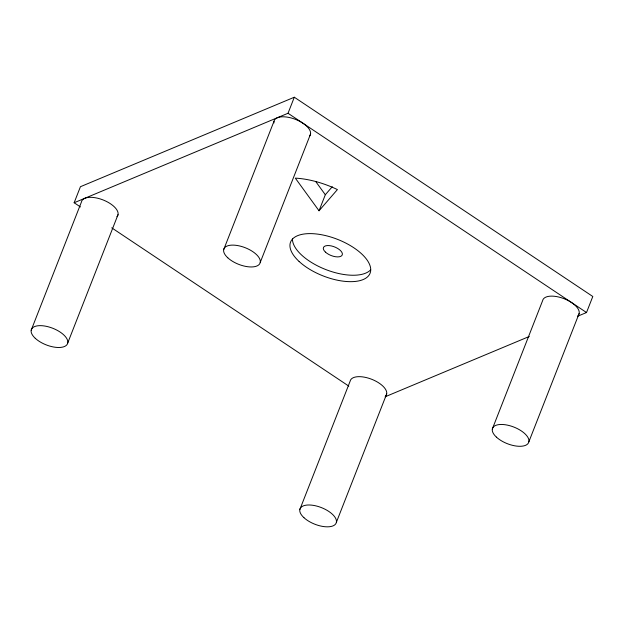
<?xml version="1.0" encoding="UTF-8"?>
<svg xmlns="http://www.w3.org/2000/svg" width="624" height="624" viewBox="0 0 624 624"><rect width="100%" height="100%" fill="white"/><g stroke="black" fill="none" stroke-linecap="round" stroke-linejoin="round"><path stroke-width="0.94" d="M80.434 206.942L74.147 202.745L80.434 186.709L294.31 97.227L592.8 296.494L586.513 312.53L577.598 316.259M31.2 330.182L81.494 201.848A19.406 8.931 21.4 0 1 103.935 200.288A19.406 8.931 21.4 0 1 116.945 216.707M67.743 342.966L118.037 214.633M223.688 249.647L273.983 121.313M74.147 202.745L288.031 113.264L294.31 97.227M260.239 262.431L310.526 134.098M319.036 210.779L337.412 189.579A58.219 26.793 21.4 0 0 295.308 178.129L319.036 210.779L325.322 194.743L332.288 186.701M299.84 509.519L350.134 381.186A19.406 8.931 21.4 0 1 372.575 379.634A19.406 8.931 21.4 0 1 385.585 396.045M336.383 522.304L386.677 393.97M492.328 428.984L542.623 300.651A19.406 8.931 21.4 0 1 565.063 299.099A19.406 8.931 21.4 0 1 578.081 315.51M528.871 441.769L579.166 313.435M385.117 396.794L529.261 336.484M288.031 113.264L586.513 312.53M111.727 227.838L348.808 386.108M315.721 181.522L325.322 194.743M370.648 269.849A42.697 19.648 21.4 0 1 325.393 269.404A42.697 19.648 21.4 0 1 292.453 238.906M273.952 122.951A19.406 8.931 21.4 0 1 294.848 119.137A19.406 8.931 21.4 0 1 309.442 136.172M325.463 252.127A10.093 4.641 21.4 0 0 341.78 255.629A10.093 4.641 21.4 0 0 331.289 245.918A10.093 4.641 21.4 0 0 325.463 252.127M299.107 261.472A42.697 19.648 21.4 0 0 368.137 276.268A42.697 19.648 21.4 0 0 323.747 235.178A42.697 19.648 21.4 0 0 299.107 261.472M227.768 257.782A19.406 8.931 21.4 0 0 259.147 264.506A19.406 8.931 21.4 0 0 238.976 245.825A19.406 8.931 21.4 0 0 227.768 257.782M496.408 437.12A19.406 8.931 21.4 0 0 527.787 443.843A19.406 8.931 21.4 0 0 507.608 425.17A19.406 8.931 21.4 0 0 496.408 437.12M35.279 338.317A19.406 8.931 21.4 0 0 66.659 345.041A19.406 8.931 21.4 0 0 46.48 326.36A19.406 8.931 21.4 0 0 35.279 338.317M303.919 517.655A19.406 8.931 21.4 0 0 335.291 524.378A19.406 8.931 21.4 0 0 315.12 505.697A19.406 8.931 21.4 0 0 303.919 517.655"/></g></svg>
